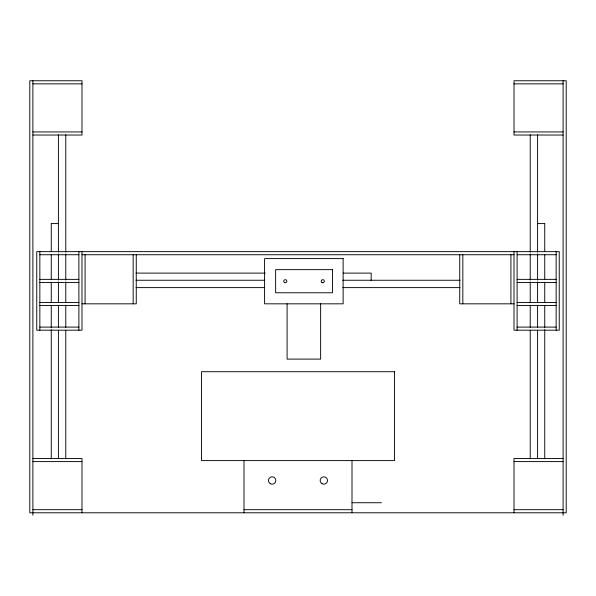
<?xml version="1.0" encoding="UTF-8"?>
<svg xmlns="http://www.w3.org/2000/svg" width="596" height="596" viewBox="0 0 596 596"><rect width="100%" height="100%" fill="white"/><g stroke="black" fill="none" stroke-linecap="round" stroke-linejoin="round"><path stroke-width="0.89" d="M32.892 83.85L81.987 83.85M514.013 83.85L563.108 83.85M32.892 131.939L81.987 131.939M514.013 131.939L563.108 131.939M32.892 135.031L81.987 135.031L81.987 80.758L29.8 80.758L29.8 512.784L566.2 512.784L566.2 80.758L514.013 80.758L514.013 135.031L563.108 135.031M51.271 223.589L58.617 223.589M537.383 223.589L544.729 223.589M39.85 254.73L78.895 254.73M81.987 254.73L514.013 254.73M517.105 254.73L556.15 254.73M135.955 273.102L265.19 273.102M343.289 273.102L371.181 273.102L371.181 280.425M39.85 279.368L78.895 279.368M517.105 279.368L556.15 279.368M135.992 280.254L264.482 280.254M342.693 280.254L460.008 280.254M39.85 282.459L78.895 282.459M517.105 282.459L556.15 282.459M135.992 287.615L264.482 287.615M342.693 287.615L460.008 287.615M39.85 302.463L78.895 302.463M517.105 302.463L556.15 302.463M81.987 303.826L136.261 303.826L136.261 254.73M514.013 303.826L459.74 303.826L459.74 254.73M39.85 305.554L78.895 305.554M517.105 305.554L556.15 305.554M39.85 327.1L78.895 327.1M517.105 327.1L556.15 327.1M32.892 458.51L81.987 458.51L81.987 512.784M563.108 458.51L514.013 458.51L514.013 512.784M32.892 461.602L81.987 461.602M514.013 461.602L563.108 461.602M352.005 502.733L381.425 502.733M32.892 509.692L81.987 509.692M243.995 509.692L352.005 509.692M514.013 509.692L563.108 509.692M563.108 80.758L563.108 515.242M556.15 251.639L556.15 330.191M544.737 223.589L544.737 251.482M544.737 254.276L544.737 279.375M544.737 282.169L544.737 302.619M544.737 305.405L544.737 327.725M544.737 329.581L544.737 458.816M537.592 134.763L537.592 252.078M537.592 253.941L537.592 280.016M537.592 281.878L537.592 302.358M537.592 305.152L537.592 327.502M537.592 330.288L537.592 458.786M530.224 134.763L530.224 252.078M530.224 253.941L530.224 280.016M530.224 281.878L530.224 302.358M530.224 305.152L530.224 327.502M530.224 330.288L530.224 458.786M517.105 251.639L517.105 330.191M514.013 251.639L514.013 330.191L559.242 330.191L559.242 251.639L36.758 251.639L36.758 330.191L81.987 330.191L81.987 251.639M510.921 254.73L510.921 303.826M462.831 254.73L462.831 303.826M352.005 460.596L352.005 512.784M320.633 303.826L320.633 359.105L287.086 359.105L287.086 303.826M243.995 460.596L243.995 512.784M133.169 254.73L133.169 303.826M85.079 254.73L85.079 303.826M78.895 251.639L78.895 330.191M65.776 134.763L65.776 252.078M65.776 253.941L65.776 280.016M65.776 281.878L65.776 302.358M65.776 305.152L65.776 327.502M65.776 330.288L65.776 458.786M58.408 134.763L58.408 252.078M58.408 253.941L58.408 280.016M58.408 281.878L58.408 302.358M58.408 305.152L58.408 327.502M58.408 330.288L58.408 458.786M51.263 223.589L51.263 251.482M51.263 254.276L51.263 279.375M51.263 282.169L51.263 302.619M51.263 305.405L51.263 327.725M51.263 329.581L51.263 458.816M39.85 251.639L39.85 330.191M32.892 80.758L32.892 515.242M343.132 258.597L264.587 258.597L264.587 303.826L343.132 303.826L343.132 258.597M332.434 269.645L275.635 269.645L275.635 292.778L332.434 292.778L332.434 269.645M394.515 371.71L201.485 371.71L201.485 460.596L394.515 460.596L394.515 371.71M321.996 282.549A1.55 1.55 0 0 0 324.321 281.208A1.55 1.55 0 0 0 321.996 279.874A1.55 1.55 0 0 0 321.996 282.549M284.523 282.549A1.55 1.55 0 0 0 286.84 281.208A1.55 1.55 0 0 0 284.523 279.874A1.55 1.55 0 0 0 284.523 282.549M322.004 483.684A3.68 3.68 0 0 0 327.524 480.495A3.68 3.68 0 0 0 322.004 477.307A3.68 3.68 0 0 0 322.004 483.684M270.316 483.684A3.68 3.68 0 0 0 275.836 480.495A3.68 3.68 0 0 0 270.316 477.307A3.68 3.68 0 0 0 270.316 483.684"/></g></svg>
